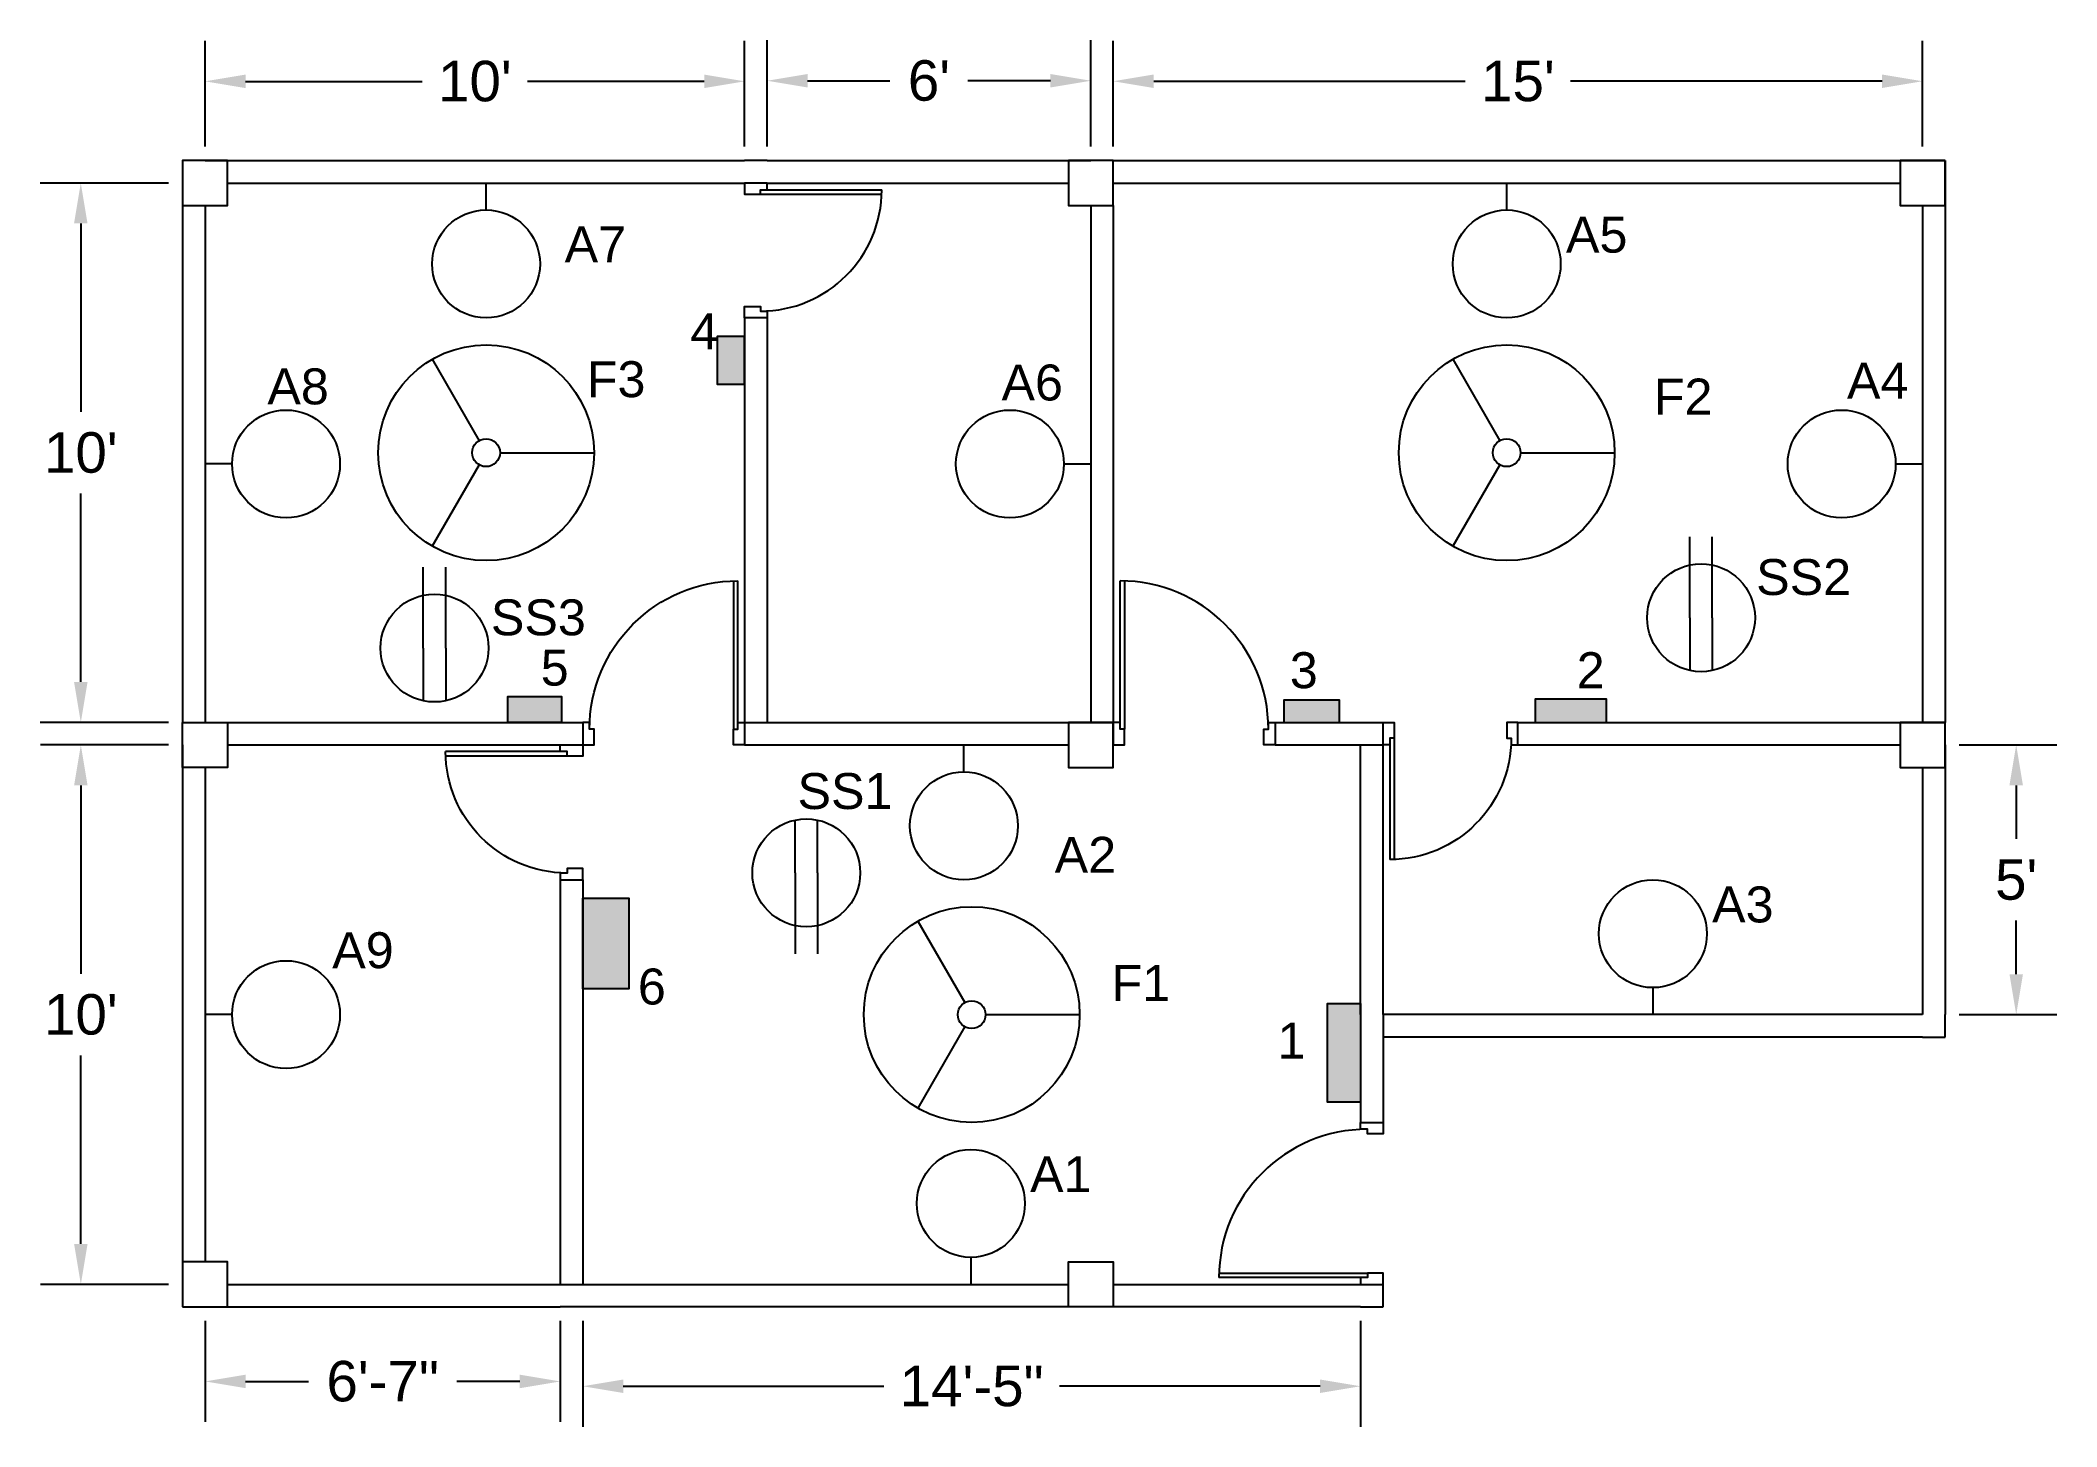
# Model space of a CAD drawing. Header units: inches. Extents: x 18 to 466, y 0 to 309.
import ezdxf

# ---------------------------------------------------------------- set-up
doc = ezdxf.new("R2010")
doc.units = ezdxf.units.IN
doc.header["$MEASUREMENT"] = 0
doc.layers.add('Column', color=7, linetype='Continuous', true_color=0x23007a)
doc.layers.add('Door', color=7, linetype='Continuous', true_color=0x7a0000)
doc.layers.add('Wall', color=7, linetype='Continuous')
doc.styles.add('Annotative', font='arial.ttf')
doc.styles.get("Standard").update_dxf_attribs({"font": 'arial.ttf'})
doc.dimstyles.new('Annotative', dxfattribs={"dimscale": 0, "dimtxt": 0.18, "dimasz": 0.18, "dimexe": 0.18, "dimexo": 0.0625, "dimgap": 0.09, "dimtad": 0, "dimtih": 1, "dimtoh": 1, "dimdec": 1, "dimzin": 0, "dimdsep": 46, "dimlunit": 4, "dimtxsty": 'Standard', "dimcen": 0.09, "dimadec": 0, "dimazin": 0, "dimtfac": 1, "dimtdec": 1, "dimtofl": 0, "dimtmove": 0, "dimatfit": 3, "dimfxl": 1, "dimtolj": 1, "dimtzin": 0, "dimarcsym": 0})

# ---------------------------------------------------------------- blocks, each defined once
blk = doc.blocks.new('36 inch Door')
for p, q in [((-3.5, 1.5), (-36.5, 1.5)), ((-36.48, 2.5), (-3.5, 2.5))]:
    blk.add_line(p, q)
for points in [[(0, 36), (0, 33.5), (-3.5, 33.5), (-3.5, 34.5), (-5, 34.5), (-5, 36), (0, 36)], [(0, 0), (0, 2.5), (-3.5, 2.5), (-3.5, 1.5), (-5, 1.5), (-5, 0), (0, 0)]]:
    blk.add_lwpolyline(points, close=True)
blk.add_arc((-3.5, 1.5), 33, 90, 180)
blk = doc.blocks.new('30 inch Door')
for p, q in [((-3.5, 1.5), (-30.5, 1.5)), ((-3.5, 2.5), (-30.48, 2.5))]:
    blk.add_line(p, q)
for points in [[(0, 30), (0, 27.5), (-3.5, 27.5), (-3.5, 28.5), (-5, 28.5), (-5, 30), (0, 30)], [(0, 0), (0, 2.5), (-3.5, 2.5), (-3.5, 1.5), (-5, 1.5), (-5, 0), (0, 0)]]:
    blk.add_lwpolyline(points, close=True)
blk.add_arc((-3.5, 1.5), 27, 90, 180)
blk = doc.blocks.new('*D4')
at = {"color": 0, "lineweight": -2}
for p, q in [((46.48, 276.85), (17.96, 276.85)), ((26.96, 267.85), (26.96, 225.94)), ((26.96, 165.85), (26.96, 207.75)), ((46.48, 156.85), (17.96, 156.85))]:
    blk.add_line(p, q, dxfattribs=at)
at = {"color": 0}
for points in [[(25.46, 267.85), (28.46, 267.85), (26.96, 276.85)], [(25.46, 165.85), (28.46, 165.85), (26.96, 156.85)]]:
    blk.add_solid(points, dxfattribs=at)
at = {"layer": 'Defpoints', "color": 0}
for p in [(49.61, 276.85), (26.96, 156.85), (49.61, 156.85)]:
    blk.add_point(p, dxfattribs=at)
at = {"color": 0, "insert": (26.96, 216.85), "char_height": 9, "attachment_point": 5}
blk.add_mtext("\\A1;10'", dxfattribs=at)
blk = doc.blocks.new('*D5')
at = {"color": 0, "lineweight": -2}
for p, q in [((46.48, 151.85), (17.97, 151.85)), ((26.97, 142.85), (26.97, 100.94)), ((26.97, 40.85), (26.97, 82.75)), ((46.48, 31.85), (17.97, 31.85))]:
    blk.add_line(p, q, dxfattribs=at)
at = {"color": 0}
for points in [[(25.47, 142.85), (28.47, 142.85), (26.97, 151.85)], [(25.47, 40.85), (28.47, 40.85), (26.97, 31.85)]]:
    blk.add_solid(points, dxfattribs=at)
at = {"layer": 'Defpoints', "color": 0}
for p in [(49.61, 151.85), (26.97, 31.85), (49.61, 31.85)]:
    blk.add_point(p, dxfattribs=at)
at = {"color": 0, "insert": (26.97, 91.85), "char_height": 9, "attachment_point": 5}
blk.add_mtext("\\A1;10'", dxfattribs=at)
blk = doc.blocks.new('*D6')
at = {"color": 0, "lineweight": -2}
for p, q in [((54.61, 284.97), (54.61, 308.47)), ((174.61, 284.97), (174.61, 308.47)), ((63.61, 299.47), (102.89, 299.47)), ((165.61, 299.47), (126.32, 299.47))]:
    blk.add_line(p, q, dxfattribs=at)
at = {"color": 0}
for points in [[(63.61, 300.97), (63.61, 297.97), (54.61, 299.47)], [(165.61, 300.97), (165.61, 297.97), (174.61, 299.47)]]:
    blk.add_solid(points, dxfattribs=at)
at = {"layer": 'Defpoints', "color": 0}
for p in [(174.61, 299.47), (54.61, 281.85), (174.61, 281.85)]:
    blk.add_point(p, dxfattribs=at)
at = {"color": 0, "insert": (114.61, 299.47), "char_height": 9, "attachment_point": 5}
blk.add_mtext("\\A1;10'", dxfattribs=at)
blk = doc.blocks.new('*D7')
at = {"color": 0, "lineweight": -2}
for p, q in [((179.61, 284.97), (179.61, 308.6)), ((251.61, 284.97), (251.61, 308.6)), ((188.61, 299.6), (206.94, 299.6)), ((242.61, 299.6), (224.27, 299.6))]:
    blk.add_line(p, q, dxfattribs=at)
at = {"color": 0}
for points in [[(188.61, 301.1), (188.61, 298.1), (179.61, 299.6)], [(242.61, 301.1), (242.61, 298.1), (251.61, 299.6)]]:
    blk.add_solid(points, dxfattribs=at)
at = {"layer": 'Defpoints', "color": 0}
for p in [(251.61, 299.6), (179.61, 281.85), (251.61, 281.85)]:
    blk.add_point(p, dxfattribs=at)
at = {"color": 0, "insert": (215.61, 299.6), "char_height": 9, "attachment_point": 5}
blk.add_mtext("\\A1;6'", dxfattribs=at)
blk = doc.blocks.new('*D8')
at = {"color": 0, "lineweight": -2}
for p, q in [((256.61, 284.97), (256.61, 308.49)), ((436.61, 284.97), (436.61, 308.49)), ((265.61, 299.49), (334.89, 299.49)), ((427.61, 299.49), (358.32, 299.49))]:
    blk.add_line(p, q, dxfattribs=at)
at = {"color": 0}
for points in [[(265.61, 300.99), (265.61, 297.99), (256.61, 299.49)], [(427.61, 300.99), (427.61, 297.99), (436.61, 299.49)]]:
    blk.add_solid(points, dxfattribs=at)
at = {"layer": 'Defpoints', "color": 0}
for p in [(436.61, 299.49), (256.61, 281.85), (436.61, 281.85)]:
    blk.add_point(p, dxfattribs=at)
at = {"color": 0, "insert": (346.61, 299.49), "char_height": 9, "attachment_point": 5}
blk.add_mtext("\\A1;15'", dxfattribs=at)
blk = doc.blocks.new('*D9')
at = {"color": 0, "lineweight": -2}
for p, q in [((444.73, 151.85), (466.43, 151.85)), ((457.43, 142.85), (457.43, 130.93)), ((457.43, 100.85), (457.43, 112.77)), ((444.73, 91.85), (466.43, 91.85))]:
    blk.add_line(p, q, dxfattribs=at)
at = {"color": 0}
for points in [[(455.93, 142.85), (458.93, 142.85), (457.43, 151.85)], [(455.93, 100.85), (458.93, 100.85), (457.43, 91.85)]]:
    blk.add_solid(points, dxfattribs=at)
at = {"layer": 'Defpoints', "color": 0}
for p in [(441.61, 151.85), (441.61, 91.85), (457.43, 91.85)]:
    blk.add_point(p, dxfattribs=at)
at = {"color": 0, "insert": (457.43, 121.85), "char_height": 9, "attachment_point": 5}
blk.add_mtext("\\A1;5'", dxfattribs=at)
blk = doc.blocks.new('*D10')
at = {"color": 0, "lineweight": -2}
for p, q in [((54.61, 23.72), (54.61, 1.25)), ((133.61, 23.72), (133.61, 1.25)), ((63.61, 10.25), (77.62, 10.25)), ((124.61, 10.25), (110.59, 10.25))]:
    blk.add_line(p, q, dxfattribs=at)
at = {"color": 0}
for points in [[(63.61, 11.75), (63.61, 8.75), (54.61, 10.25)], [(124.61, 11.75), (124.61, 8.75), (133.61, 10.25)]]:
    blk.add_solid(points, dxfattribs=at)
at = {"layer": 'Defpoints', "color": 0}
for p in [(54.61, 26.85), (133.61, 26.85), (133.61, 10.25)]:
    blk.add_point(p, dxfattribs=at)
at = {"color": 0, "insert": (94.11, 10.25), "char_height": 9, "attachment_point": 5}
blk.add_mtext('\\A1;6\'-7"', dxfattribs=at)
blk = doc.blocks.new('*D11')
at = {"color": 0, "lineweight": -2}
for p, q in [((138.61, 23.72), (138.61, 0.18)), ((311.61, 23.72), (311.61, 0.18)), ((147.61, 9.18), (205.57, 9.18)), ((302.61, 9.18), (244.64, 9.18))]:
    blk.add_line(p, q, dxfattribs=at)
at = {"color": 0}
for points in [[(147.61, 10.68), (147.61, 7.68), (138.61, 9.18)], [(302.61, 10.68), (302.61, 7.68), (311.61, 9.18)]]:
    blk.add_solid(points, dxfattribs=at)
at = {"layer": 'Defpoints', "color": 0}
for p in [(138.61, 26.85), (311.61, 26.85), (311.61, 9.18)]:
    blk.add_point(p, dxfattribs=at)
at = {"color": 0, "insert": (225.11, 9.18), "char_height": 9, "attachment_point": 5}
blk.add_mtext('\\A1;14\'-5"', dxfattribs=at)
blk = doc.blocks.new('48 inch fan')
for p, q in [((-12, 20.78), (-1.54, 2.67)), ((3.09, 0), (24, 0)), ((-1.54, -2.67), (-12, -20.78))]:
    blk.add_line(p, q)
for radius in [24, 3.09]:
    blk.add_circle((0, 0), radius)
blk = doc.blocks.new('light')
blk.add_line((0, -12), (0, -6))
blk.add_circle((0, -24), 12)
blk = doc.blocks.new('2 pin socket')
for p, q in [((-100.05, 173.66), (-100.05, 185.4)), ((-95.05, 173.66), (-95.05, 185.4)), ((-100.05, 173.66), (-100.05, 155.66)), ((-95.05, 173.66), (-95.05, 155.66))]:
    blk.add_line(p, q)
blk.add_circle((-97.55, 173.66), 12)

msp = doc.modelspace()

# ---------------------------------------------------------------- hatches: boundary and pattern name
h = msp.add_hatch(color=252)
h.paths.add_polyline_path([(350.41, 156.85), (366.27, 156.85), (366.27, 162.01), (350.41, 162.01)])
h.paths.add_polyline_path([(294.53, 156.85), (306.91, 156.85), (306.91, 161.81), (294.53, 161.81)])
h.paths.add_polyline_path([(174.61, 242.72), (168.51, 242.72), (168.51, 232.12), (174.61, 232.12)])
h.paths.add_polyline_path([(133.89, 156.85), (121.94, 156.85), (121.94, 162.59), (133.89, 162.59)])
h.paths.add_polyline_path([(138.61, 117.73), (148.87, 117.73), (148.87, 97.59), (138.61, 97.59)])
h.paths.add_polyline_path([(311.61, 72.4), (304.27, 72.4), (304.27, 94.31), (311.61, 94.31)])

# ---------------------------------------------------------------- linework, layer by layer
for points in [[(174.61, 242.72), (168.51, 242.72), (168.51, 232.12), (174.61, 232.12)], [(133.89, 156.85), (121.94, 156.85), (121.94, 162.59), (133.89, 162.59)], [(294.53, 156.85), (306.91, 156.85), (306.91, 161.81), (294.53, 161.81)], [(350.41, 156.85), (366.27, 156.85), (366.27, 162.01), (350.41, 162.01)], [(138.61, 117.73), (148.87, 117.73), (148.87, 97.59), (138.61, 97.59)], [(311.61, 72.4), (304.27, 72.4), (304.27, 94.31), (311.61, 94.31)]]:
    msp.add_lwpolyline(points, close=True)
at = {"layer": 'Column'}
for points in [[(59.61, 281.85), (49.61, 281.85), (49.61, 271.85), (59.61, 271.85)], [(256.61, 281.85), (246.61, 281.85), (246.61, 271.85), (256.61, 271.85)], [(441.61, 281.85), (431.61, 281.85), (431.61, 271.85), (441.61, 271.85)], [(49.61, 156.85), (59.61, 156.85), (59.61, 146.85), (49.61, 146.85)], [(256.61, 156.85), (246.61, 156.85), (246.61, 146.85), (256.61, 146.85)], [(441.61, 156.85), (431.61, 156.85), (431.61, 146.85), (441.61, 146.85)], [(49.61, 26.85), (59.61, 26.85), (59.61, 36.85), (49.61, 36.85)], [(256.61, 26.85), (246.61, 26.85), (246.61, 36.85), (256.61, 36.85)]]:
    msp.add_lwpolyline(points, close=True, dxfattribs=at)
at = {"layer": 'Wall'}
for p, q in [((54.61, 281.85), (174.61, 281.85)), ((179.61, 281.85), (174.61, 281.85)), ((179.61, 281.85), (251.61, 281.85)), ((256.61, 281.85), (436.61, 281.85)), ((436.61, 281.85), (441.61, 281.85)), ((441.61, 281.85), (441.61, 276.85)), ((49.61, 276.85), (49.61, 156.85)), ((59.61, 276.85), (174.61, 276.85)), ((179.61, 276.85), (174.61, 276.85)), ((179.61, 276.85), (246.61, 276.85)), ((256.61, 276.85), (431.61, 276.85)), ((441.61, 276.85), (441.61, 156.85)), ((54.61, 271.85), (54.61, 156.85)), ((251.61, 271.85), (251.61, 156.85)), ((256.61, 271.85), (256.61, 156.85)), ((436.61, 271.85), (436.61, 156.85)), ((174.61, 246.85), (174.61, 156.85)), ((179.61, 246.85), (179.61, 156.85)), ((49.61, 156.85), (59.61, 156.85)), ((59.61, 156.85), (138.61, 156.85)), ((174.61, 156.85), (256.61, 156.85)), ((292.61, 156.85), (316.61, 156.85)), ((346.61, 156.85), (431.61, 156.85)), ((431.61, 156.85), (441.61, 156.85)), ((49.61, 151.85), (49.61, 31.85)), ((59.61, 151.85), (138.61, 151.85)), ((174.61, 151.85), (246.61, 151.85)), ((292.61, 151.85), (311.61, 151.85)), ((311.61, 91.85), (311.61, 151.85)), ((311.61, 151.85), (316.61, 151.85)), ((316.61, 91.85), (316.61, 151.85)), ((346.61, 151.85), (431.61, 151.85)), ((441.61, 151.85), (441.61, 91.85)), ((54.61, 146.85), (54.61, 36.85)), ((436.61, 146.85), (436.61, 91.85)), ((133.61, 121.85), (133.61, 31.85)), ((138.61, 121.85), (138.61, 31.85)), ((311.61, 91.85), (311.61, 67.85)), ((436.61, 91.85), (316.61, 91.85)), ((316.61, 91.85), (316.61, 67.85)), ((441.61, 86.85), (441.61, 91.85)), ((436.61, 86.85), (316.61, 86.85)), ((436.61, 86.85), (441.61, 86.85)), ((59.61, 31.85), (246.61, 31.85)), ((256.61, 31.85), (311.61, 31.85)), ((316.61, 26.85), (316.61, 31.85)), ((54.61, 26.85), (133.61, 26.85)), ((138.61, 26.85), (133.61, 26.85)), ((311.61, 26.85), (138.61, 26.85)), ((311.61, 26.85), (316.61, 26.85))]:
    msp.add_line(p, q, dxfattribs=at)

# ---------------------------------------------------------------- block references
for name, p in [('light', (117.11, 282.85)), ('light', (344.11, 282.85)), ('48 inch fan', (117.11, 216.85)), ('48 inch fan', (344.11, 216.85)), ('light', (223.39, 157.85)), ('2 pin socket', (285.88, -50.27)), ('48 inch fan', (225.11, 91.85))]:
    msp.add_blockref(name, p)
for name, p, rotation in [('light', (48.61, 214.35), 90), ('light', (257.61, 214.35), 270), ('light', (442.61, 214.35), 270), ('2 pin socket', (289.79, 353.8), 180), ('2 pin socket', (8.08, 347.06), 180), ('light', (376.61, 85.85), 180), ('light', (48.61, 91.85), 90), ('light', (224.92, 25.85), 180)]:
    msp.add_blockref(name, p, dxfattribs=dict(rotation=rotation))
at = {"layer": 'Door'}
for name, p, rotation in [('30 inch Door', (174.61, 276.85), 180), ('36 inch Door', (256.61, 151.85), 270)]:
    msp.add_blockref(name, p, dxfattribs=dict(at, rotation=rotation))
at = {"layer": 'Door', "xscale": -1}
for name, p, rotation in [('36 inch Door', (174.61, 151.85), 90), ('30 inch Door', (316.61, 156.85), 270), ('30 inch Door', (138.61, 151.85), 180)]:
    msp.add_blockref(name, p, dxfattribs=dict(at, rotation=rotation))
at = {"layer": 'Door'}
msp.add_blockref('36 inch Door', (316.61, 31.85), dxfattribs=at)

# ---------------------------------------------------------------- texts
at = {"char_height": 8, "attachment_point": 1}
for s, heights, insert in [('A5', [12.29], (357.29, 269.36)), ('A7', [12.29], (134.58, 267.21)), ('4', [0], (162.52, 247.87)), ('A8', [12.29], (68.46, 235.61)), ('F3', [12.29], (139.51, 237.21)), ('A6', [12.29], (231.74, 236.47)), ('F2', [12.29], (376.83, 233.34)), ('A4', [12.29], (419.79, 236.86)), ('SS2', [12.29], (399.59, 193.2)), ('SS3', [12.29], (118.17, 184.23)), ('5', [0], (129.26, 173.04)), ('3', [0], (295.87, 172.47)), ('2', [0], (359.68, 172.47)), ('A3', [12.29], (389.79, 120.36)), ('A9', [12.29], (82.89, 110.18)), ('6', [12.29], (150.87, 102.1)), ('F1', [12.29], (256.21, 102.9)), ('1', [0], (293.15, 90.07)), ('A1', [12.29], (238.1, 60.36))]:
    msp.add_mtext_dynamic_manual_height_columns(s, width=8.0567, gutter_width=0.4, heights=heights, dxfattribs=dict(at, insert=insert))
note = msp.add_mtext_dynamic_manual_height_columns('SS1\\P', width=8.0567, gutter_width=0.4, heights=[12.29, 0], dxfattribs=dict(insert=(186.37, 145.59), char_height=8, attachment_point=1))
note = msp.add_mtext_dynamic_manual_height_columns('A2\\P', width=8.0567, gutter_width=0.4, heights=[12.29, 0], dxfattribs=dict(insert=(243.57, 131.4), char_height=8, attachment_point=1))
at = {"insert": (148.87, 107.66), "char_height": 0.2, "attachment_point": 1, "style": 'Annotative'}
msp.add_mtext_dynamic_manual_height_columns('1', width=15.4823, gutter_width=1, heights=[0], dxfattribs=at)

# ---------------------------------------------------------------- dimensions: what is measured, and where the dimension line sits
for base, p1, p2, picture, middle in [((174.61, 299.47), (54.61, 281.85), (174.61, 281.85), '*D6', (114.61, 299.47)), ((251.61, 299.6), (179.61, 281.85), (251.61, 281.85), '*D7', (215.61, 299.6)), ((436.61, 299.49), (256.61, 281.85), (436.61, 281.85), '*D8', (346.61, 299.49)), ((133.61, 10.25), (54.61, 26.85), (133.61, 26.85), '*D10', (94.11, 10.25)), ((311.61, 9.18), (138.61, 26.85), (311.61, 26.85), '*D11', (225.11, 9.18))]:
    dim = msp.add_linear_dim(base=base, p1=p1, p2=p2, dimstyle='Annotative')
    dim.commit()
    dim.dimension.update_dxf_attribs({"geometry": picture, "text_midpoint": middle})
for base, p1, p2, picture, middle in [((26.96, 156.85), (49.61, 276.85), (49.61, 156.85), '*D4', (26.96, 216.85)), ((26.97, 31.85), (49.61, 151.85), (49.61, 31.85), '*D5', (26.97, 91.85)), ((457.43, 91.85), (441.61, 151.85), (441.61, 91.85), '*D9', (457.43, 121.85))]:
    dim = msp.add_linear_dim(base=base, p1=p1, p2=p2, angle=90, dimstyle='Annotative')
    dim.commit()
    dim.dimension.update_dxf_attribs({"geometry": picture, "text_midpoint": middle})

doc.saveas('drawing.dxf')
